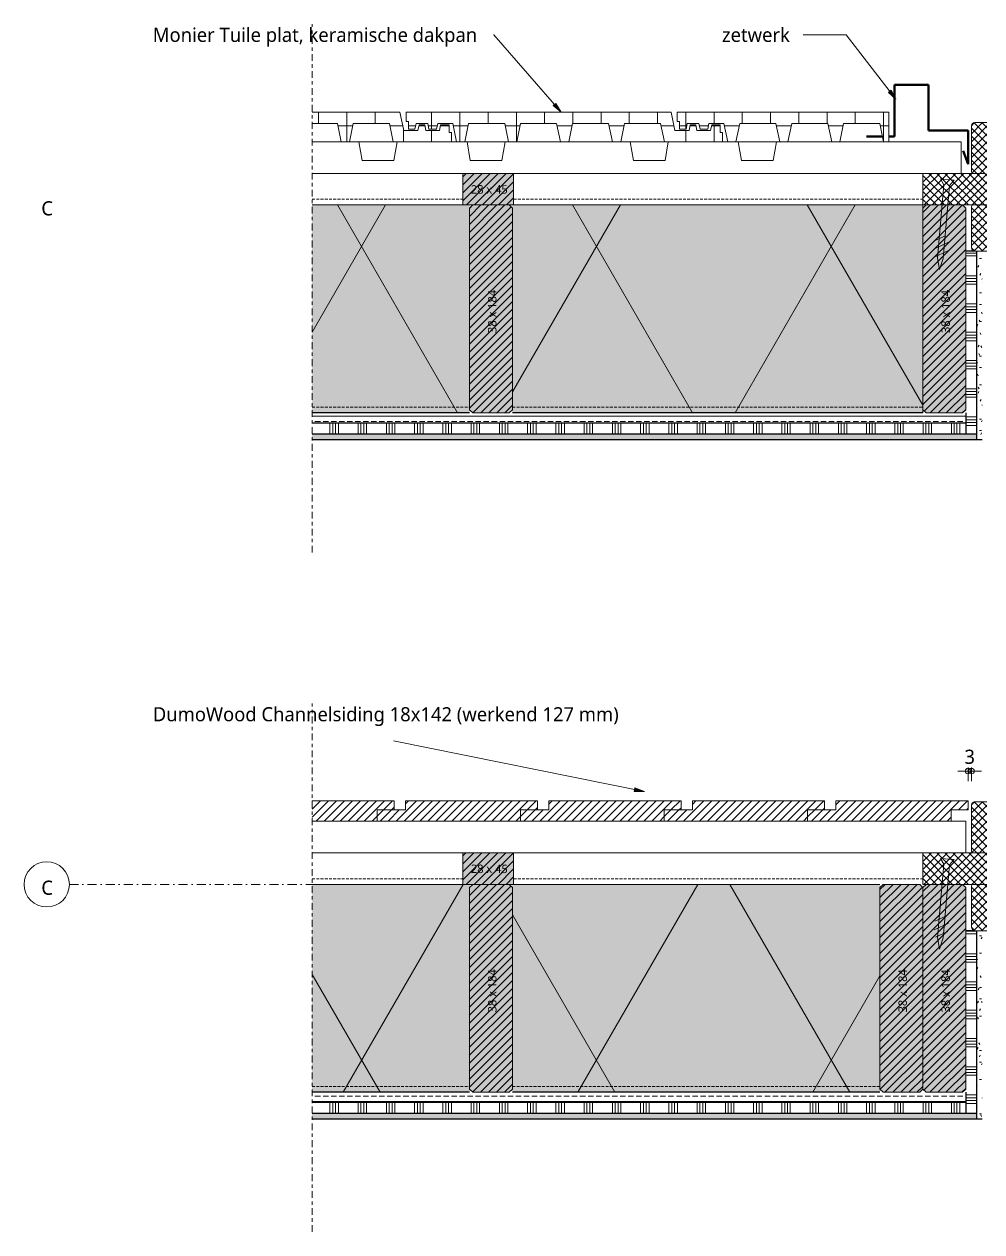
# Model space of a CAD drawing. Header units: millimetres. Extents: x 2927 to 18500, y -7154 to 6447.
# Drawn here: x 3914 to 4762, y -1954 to -885 of the extents above; entities that cross this region are included whole.
import ezdxf

# ---------------------------------------------------------------- set-up
doc = ezdxf.new("R2010")
doc.units = ezdxf.units.MM
for name, pattern in [('MV_center', [15, 6, -3, 3, -3]), ('MV_hidden', [3.75, 2.5, -1.25]), ('MV_stramien', [16, 8, -4, 0, -4])]:
    doc.linetypes.add(name, pattern=pattern)
for name, color, linetype, lineweight in [('A-ANNO-DIMS', 211, 'Continuous', 13), ('A-ANNO-DIMS-5', 211, 'Continuous', 13), ('A-ANNO-NOTE', 131, 'Continuous', 18), ('A-DETL', 90, 'Continuous', 13), ('A-DETL-GENF', 92, 'Continuous', 18), ('A-DETL-MEDM', 33, 'Continuous', 18), ('G-ANNO-TEXT', 231, 'Continuous', 13)]:
    doc.layers.add(name, color=color, linetype=linetype, lineweight=lineweight)
doc.styles.add('Segoe UI', font='segoeui.ttf', dxfattribs={"height": 7.5})
doc.styles.add('Segoe UI_3', font='segoeui.ttf', dxfattribs={"height": 12.5})
doc.dimstyles.new('2_5_mm_controle', dxfattribs={"dimscale": 304.8, "dimtxt": 13.092049, "dimasz": 0.016404, "dimexe": 0.029528, "dimexo": 0.0625, "dimgap": 0.008202, "dimtad": 1, "dimdec": 0, "dimzin": 0, "dimdsep": 46, "dimtxsty": 'Segoe UI_3', "dimblk1": 'DOTBLANK', "dimblk2": 'DOTBLANK', "dimsah": 1, "dimcen": 0.09, "dimdle": 0.029528, "dimazin": 0, "dimtfac": 1, "dimtdec": 4, "dimtix": 1, "dimtmove": 0, "dimatfit": 3, "dimfxl": 0.029528, "dimfxlon": 1, "dimtvp": 1, "dimtfill": 1, "dimtolj": 1, "dimtzin": 0, "dimarcsym": 2})
pattern_1 = [(300, (-2126.39, -181.76), (-155.885, -90), []), (240, (-2126.39, -181.76), (-155.885, 90), [])]
pattern_2 = [(0, (0, 0), (20.32, 5.08), [1.676, -13.564, 1.676, -13.564, -81.28]), (0, (0, 0), (20.32, 5.08), [-30.48, 1.676, -28.804, 1.676, -13.564, -35.56]), (0, (0, 0), (20.32, 5.08), [-76.2, 1.676, -8.484, 1.676, -23.724]), (120, (7.62, 2.54), (-14.559409, 15.057636), [1.676, -13.564, 1.676, -13.564, -81.28]), (120, (7.62, 2.54), (-14.559409, 15.057636), [-30.48, 1.676, -28.804, 1.676, -13.564, -35.56]), (120, (7.62, 2.54), (-14.559409, 15.057636), [-76.2, 1.676, -8.484, 1.676, -23.724]), (240, (10.16, 12.7), (-5.760591, -20.137636), [1.676, -13.564, 1.676, -13.564, -81.28]), (240, (10.16, 12.7), (-5.760591, -20.137636), [-30.48, 1.676, -28.804, 1.676, -13.564, -35.56]), (240, (10.16, 12.7), (-5.760591, -20.137636), [-76.2, 1.676, -8.484, 1.676, -23.724])]
pattern_3 = [(0, (0, 0), (0, 9.476), []), (0, (0, 4.738), (0, 9.476), [4.738, -2.369])]
pattern_4 = [(90, (10, 0), (-25, 1e-15), []), (90, (12.5, 0), (-25, 1e-15), []), (90, (15, 0), (-25, 1e-15), []), (90, (17.5, 0), (-25, 1e-15), [])]
pattern_5 = [(0, (0, 10), (0, 25), []), (0, (0, 12.5), (0, 25), []), (0, (0, 15), (0, 25), []), (0, (0, 17.5), (0, 25), [])]
pattern_6 = [(45, (0, 0), (-3.535534, 3.535534), []), (135, (0, 0), (-3.535534, -3.535534), [])]
pattern_7 = [(45, (0, 0), (-3.535534, 3.535534), [])]
pattern_8 = [(0, (0, 0), (0, 25), []), (90, (0, 0), (-25, 1e-15), [])]

# ---------------------------------------------------------------- blocks, each defined once
blk = doc.blocks.new('42 isolatie - Type 1-3769602-Details Domera')
at = {"layer": 'A-DETL-GENF'}
h = blk.add_hatch(color=256, dxfattribs=at)
h.paths.add_polyline_path([(255.1, -184.8), (618.3, -184.8), (618.3, -0.8), (255.1, -0.8), (255.1, -182)])
h.paths.add_polyline_path([(77.8, -184.8), (217.1, -184.8), (217.1, -0.8), (77.8, -0.8), (77.8, -182)])
at = {"layer": 'A-DETL-GENF', "lineweight": 13}
h = blk.add_hatch(dxfattribs=at)
h.set_pattern_fill('FP_11', color=256, style=0, pattern_type=2)
h.set_pattern_definition(pattern_1)
h.paths.add_polyline_path([(255.1, -184.8), (618.3, -184.8), (618.3, -0.8), (255.1, -0.8), (255.1, -182)])
h.paths.add_polyline_path([(77.8, -184.8), (217.1, -184.8), (217.1, -0.8), (77.8, -0.8), (77.8, -182)])
at = {"layer": 'A-DETL-GENF'}
for p, q in [((211.1, -0.8), (77.8, -0.8)), ((211.1, -0.8), (77.8, -0.8)), ((618.3, -0.8), (256.1, -0.8)), ((618.3, -0.8), (256.1, -0.8)), ((618.3, -3.6), (618.3, -0.8)), ((618.3, -182), (618.3, -3.6)), ((77.8, -184.8), (217.1, -184.8)), ((255.1, -184.8), (618.3, -184.8)), ((618.3, -184.8), (618.3, -182))]:
    blk.add_line(p, q, dxfattribs=at)
blk = doc.blocks.new('00 hout_rechthoekig_sls - SLS 38x184-V95-Details Domera')
at = {"layer": 'A-DETL-GENF'}
blk.add_hatch(color=256, dxfattribs=at).paths.add_polyline_path([(184, -2.8), (181.2, 0), (2.8, 0), (0, -2.8), (0, -35.2), (2.8, -38), (181.2, -38), (184, -35.2)])
at = {"layer": 'A-DETL-MEDM', "lineweight": 13}
h = blk.add_hatch(dxfattribs=at)
h.set_pattern_fill('FP_145', color=256, style=0, pattern_type=2)
h.set_pattern_definition([(135, (-1044.883, -4346.581), (-3.535534, -3.535534), [])])
h.paths.add_polyline_path([(184, -2.8), (181.2, 0), (2.8, 0), (0, -2.8), (0, -35.2), (2.8, -38), (181.2, -38), (184, -35.2)])
at = {"layer": 'A-DETL-MEDM'}
for p, q in [((0, -2.8), (2.8, 0)), ((2.8, 0), (0, -2.8)), ((2.8, 0), (181.2, 0)), ((181.2, 0), (184, -2.8)), ((181.2, 0), (184, -2.8)), ((184, -35.2), (184, -2.8)), ((2.8, -38), (0, -35.2)), ((0, -35.2), (2.8, -38)), ((2.8, -38), (181.2, -38)), ((184, -35.2), (181.2, -38)), ((181.2, -38), (184, -35.2))]:
    blk.add_line(p, q, dxfattribs=at)
blk = doc.blocks.new('00 hout_rechthoekig_sls - SLS 38x184-V96-Details Domera')
at = {"layer": 'A-DETL-GENF'}
blk.add_hatch(color=256, dxfattribs=at).paths.add_polyline_path([(184, -2.8), (181.2, 0), (2.8, 0), (0, -2.8), (0, -35.2), (2.8, -38), (181.2, -38), (184, -35.2)])
at = {"layer": 'A-DETL-MEDM', "lineweight": 13}
h = blk.add_hatch(dxfattribs=at)
h.set_pattern_fill('FP_146', color=256, style=0, pattern_type=2)
h.set_pattern_definition([(135, (-1044.883, -4747.831), (-3.535534, -3.535534), [])])
h.paths.add_polyline_path([(184, -2.8), (181.2, 0), (2.8, 0), (0, -2.8), (0, -35.2), (2.8, -38), (181.2, -38), (184, -35.2)])
at = {"layer": 'A-DETL-MEDM'}
for p, q in [((0, -2.8), (2.8, 0)), ((2.8, 0), (0, -2.8)), ((2.8, 0), (181.2, 0)), ((181.2, 0), (184, -2.8)), ((181.2, 0), (184, -2.8)), ((184, -35.2), (184, -2.8)), ((2.8, -38), (0, -35.2)), ((0, -35.2), (2.8, -38)), ((2.8, -38), (181.2, -38)), ((184, -35.2), (181.2, -38)), ((181.2, -38), (184, -35.2))]:
    blk.add_line(p, q, dxfattribs=at)
blk = doc.blocks.new('00 hout_rechthoekig_sls - Vuren Gewolmaniseerd 28x45-V97-Details Domera')
at = {"layer": 'A-DETL-GENF', "lineweight": 13}
blk.add_hatch(color=256, dxfattribs=at).paths.add_polyline_path([(0, -28), (45, -28), (45, 0), (0, 0), (0, -3.5)])
at = {"layer": 'A-DETL-MEDM', "lineweight": 13}
h = blk.add_hatch(dxfattribs=at)
h.set_pattern_fill('FP_147', color=256, style=0, pattern_type=2)
h.set_pattern_definition([(45, (-4302.581, 1016.883), (-3.535534, 3.535534), [])])
h.paths.add_polyline_path([(0, -28), (45, -28), (45, 0), (0, 0), (0, -3.5)])
at = {"layer": 'A-DETL-MEDM'}
for p, q in [((0, 0), (45, 0)), ((0, -28), (0, 0)), ((45, 0), (45, -28)), ((45, 0), (45, -28)), ((45, 0), (45, -28)), ((45, -28), (0, -28)), ((45, -28), (0, -28))]:
    blk.add_line(p, q, dxfattribs=at)
blk = doc.blocks.new('28 schroef - 5_0x80-3186763-Details Domera')
at = {"layer": 'A-DETL-GENF', "lineweight": 13}
h = blk.add_hatch(dxfattribs=at)
h.set_pattern_fill('FP_90', color=256, style=0, pattern_type=2)
h.set_pattern_definition([(120, (0, 0), (-11.2583, -6.5), [])])
h.paths.add_polyline_path([(70, -6), (70, 6), (50, 6), (50, -6)])
h = blk.add_hatch(dxfattribs=at)
h.set_pattern_fill('FP_91', color=256, style=0, pattern_type=2)
h.set_pattern_definition([(120, (7.5, 0), (-11.2583, -6.5), [])])
h.paths.add_polyline_path([(70, -6), (70, 6), (50, 6), (50, -6)])
for p, q in [((0, 6), (0, -6)), ((5, 2.5), (0, 6)), ((70, 2.5), (5, 2.5)), ((80, 0), (70, 2.5)), ((0, -6), (5, -2.5)), ((5, -2.5), (70, -2.5)), ((70, -2.5), (80, 0))]:
    blk.add_line(p, q, dxfattribs=at)
blk = doc.blocks.new('42 isolatie - Type 1-V98-Details Domera')
at = {"layer": 'A-DETL-GENF'}
h = blk.add_hatch(color=256, dxfattribs=at)
h.paths.add_polyline_path([(217.1, -184.8), (217.1, -0.8), (77.8, -0.8), (77.8, -184.8)])
h.paths.add_polyline_path([(255.1, -184.8), (580.3, -184.8), (580.3, -0.8), (255.1, -0.8), (255.1, -182)])
at = {"layer": 'A-DETL-GENF', "lineweight": 13}
h = blk.add_hatch(dxfattribs=at)
h.set_pattern_fill('FP_11', color=256, style=0, pattern_type=2)
h.set_pattern_definition(pattern_1)
h.paths.add_polyline_path([(217.1, -184.8), (217.1, -0.8), (77.8, -0.8), (77.8, -184.8)])
h.paths.add_polyline_path([(255.1, -184.8), (580.3, -184.8), (580.3, -0.8), (255.1, -0.8), (255.1, -182)])
at = {"layer": 'A-DETL-GENF'}
for p, q in [((211.1, -0.8), (77.8, -0.8)), ((211.1, -0.8), (77.8, -0.8)), ((580.3, -0.8), (256.1, -0.8)), ((580.3, -0.8), (256.1, -0.8)), ((77.8, -184.8), (217.1, -184.8)), ((255.1, -184.8), (580.3, -184.8))]:
    blk.add_line(p, q, dxfattribs=at)
blk = doc.blocks.new('00 hout_rechthoekig_sls - SLS 38x184-V99-Details Domera')
at = {"layer": 'A-DETL-GENF'}
blk.add_hatch(color=256, dxfattribs=at).paths.add_polyline_path([(184, -2.8), (181.2, 0), (2.8, 0), (0, -2.8), (0, -35.2), (2.8, -38), (181.2, -38), (184, -35.2)])
at = {"layer": 'A-DETL-MEDM', "lineweight": 13}
h = blk.add_hatch(dxfattribs=at)
h.set_pattern_fill('FP_148', color=256, style=0, pattern_type=2)
h.set_pattern_definition([(135, (-1646.083, -4346.581), (-3.535534, -3.535534), [])])
h.paths.add_polyline_path([(184, -2.8), (181.2, 0), (2.8, 0), (0, -2.8), (0, -35.2), (2.8, -38), (181.2, -38), (184, -35.2)])
at = {"layer": 'A-DETL-MEDM'}
for p, q in [((0, -2.8), (2.8, 0)), ((2.8, 0), (0, -2.8)), ((2.8, 0), (181.2, 0)), ((181.2, 0), (184, -2.8)), ((181.2, 0), (184, -2.8)), ((184, -35.2), (184, -2.8)), ((2.8, -38), (0, -35.2)), ((0, -35.2), (2.8, -38)), ((2.8, -38), (181.2, -38)), ((184, -35.2), (181.2, -38)), ((181.2, -38), (184, -35.2))]:
    blk.add_line(p, q, dxfattribs=at)
blk = doc.blocks.new('00 hout_rechthoekig_sls - SLS 38x184-V100-Details Domera')
at = {"layer": 'A-DETL-GENF'}
blk.add_hatch(color=256, dxfattribs=at).paths.add_polyline_path([(184, -2.8), (181.2, 0), (2.8, 0), (0, -2.8), (0, -35.2), (2.8, -38), (181.2, -38), (184, -35.2)])
at = {"layer": 'A-DETL-MEDM', "lineweight": 13}
h = blk.add_hatch(dxfattribs=at)
h.set_pattern_fill('FP_149', color=256, style=0, pattern_type=2)
h.set_pattern_definition([(135, (-1646.083, -4747.831), (-3.535534, -3.535534), [])])
h.paths.add_polyline_path([(184, -2.8), (181.2, 0), (2.8, 0), (0, -2.8), (0, -35.2), (2.8, -38), (181.2, -38), (184, -35.2)])
at = {"layer": 'A-DETL-MEDM'}
for p, q in [((0, -2.8), (2.8, 0)), ((2.8, 0), (0, -2.8)), ((2.8, 0), (181.2, 0)), ((181.2, 0), (184, -2.8)), ((181.2, 0), (184, -2.8)), ((184, -35.2), (184, -2.8)), ((2.8, -38), (0, -35.2)), ((0, -35.2), (2.8, -38)), ((184, -35.2), (181.2, -38)), ((181.2, -38), (184, -35.2))]:
    blk.add_line(p, q, dxfattribs=at)
blk = doc.blocks.new('00 hout_rechthoekig_sls - Vuren Gewolmaniseerd 28x45-V101-Details Domera')
at = {"layer": 'A-DETL-GENF', "lineweight": 13}
blk.add_hatch(color=256, dxfattribs=at).paths.add_polyline_path([(0, -28), (45, -28), (45, 0), (0, 0)])
at = {"layer": 'A-DETL-MEDM', "lineweight": 13}
h = blk.add_hatch(dxfattribs=at)
h.set_pattern_fill('FP_150', color=256, style=0, pattern_type=2)
h.set_pattern_definition([(45, (-4302.581, 1618.083), (-3.535534, 3.535534), [])])
h.paths.add_polyline_path([(0, -28), (45, -28), (45, 0), (0, 0)])
at = {"layer": 'A-DETL-MEDM'}
for p, q in [((0, 0), (45, 0)), ((0, -28), (0, 0)), ((45, 0), (45, -28)), ((45, 0), (45, -28)), ((45, 0), (45, -28)), ((45, -28), (0, -28)), ((45, -28), (0, -28))]:
    blk.add_line(p, q, dxfattribs=at)
blk = doc.blocks.new('NLRS_00_DI_maskeer - Type 1-4234582-Details Domera')
at = {"layer": 'A-DETL-GENF', "linetype": 'MV_center'}
blk.add_line((367.5, 0), (-100, 0), dxfattribs=at)
blk = doc.blocks.new('00 hout_rechthoekig_sls - SLS 38x184-V102-Details Domera')
at = {"layer": 'A-DETL-GENF'}
blk.add_hatch(color=256, dxfattribs=at).paths.add_polyline_path([(184, -2.8), (181.2, 0), (2.8, 0), (0, -2.8), (0, -35.2), (2.8, -38), (181.2, -38), (184, -35.2)])
at = {"layer": 'A-DETL-MEDM', "lineweight": 13}
h = blk.add_hatch(dxfattribs=at)
h.set_pattern_fill('FP_151', color=256, style=0, pattern_type=2)
h.set_pattern_definition([(135, (-1646.083, -4709.831), (-3.535534, -3.535534), [])])
h.paths.add_polyline_path([(184, -2.8), (181.2, 0), (2.8, 0), (0, -2.8), (0, -35.2), (2.8, -38), (181.2, -38), (184, -35.2)])
at = {"layer": 'A-DETL-MEDM'}
for p, q in [((0, -2.8), (2.8, 0)), ((2.8, 0), (0, -2.8)), ((2.8, 0), (181.2, 0)), ((181.2, 0), (184, -2.8)), ((0, -2.8), (0, -35.2)), ((181.2, 0), (184, -2.8)), ((184, -35.2), (184, -2.8)), ((2.8, -38), (0, -35.2)), ((0, -35.2), (2.8, -38)), ((2.8, -38), (181.2, -38)), ((184, -35.2), (181.2, -38)), ((181.2, -38), (184, -35.2))]:
    blk.add_line(p, q, dxfattribs=at)
blk = doc.blocks.new('DIMBLOCK129-Details Domera')
at = {"layer": 'A-ANNO-DIMS-5'}
for p, q in [((4749.8, -1545.8), (4749.8, -1536.8)), ((4752.8, -1545.8), (4752.8, -1536.8)), ((4740.8, -1545.8), (4761.8, -1545.8)), ((4749.8, -1545.8), (4749.8, -1554.8)), ((4752.8, -1545.8), (4752.8, -1554.8))]:
    blk.add_line(p, q, dxfattribs=at)
for centre in [(4749.8, -1545.8), (4752.8, -1545.8)]:
    blk.add_circle(centre, 2.5, dxfattribs=at)
at = {"layer": 'A-ANNO-DIMS-5', "color": 0, "insert": (4746.6, -1526.9), "char_height": 12.5, "width": 11.426, "attachment_point": 1, "line_spacing_factor": 1.142579, "style": 'Segoe UI_3', "bg_fill": 3, "box_fill_scale": 1.25, "bg_fill_color": 9, "bg_fill_true_color": 13158600, "bg_fill_transparency": 0}
blk.add_mtext('3', dxfattribs=at)
blk = doc.blocks.new('_DotBlank')
at = {"color": 0, "linetype": 'ByBlock', "lineweight": -2}
blk.add_line((-0.5, 0), (-1, 0), dxfattribs=at)
blk.add_circle((0, 0), 0.5, dxfattribs=at)

msp = doc.modelspace()

# ---------------------------------------------------------------- hatches: boundary and pattern name
at = {"layer": 'A-DETL-GENF', "lineweight": 13}
h = msp.add_hatch(dxfattribs=at)
h.set_pattern_fill('FP_2', color=253, style=0, pattern_type=2)
h.set_pattern_definition(pattern_8)
h.paths.add_polyline_path([(4241.1, -988.9), (4292.5, -988.9), (4292.5, -980.9), (4290.5, -980.9), (4290.5, -973.9), (4283, -973.9), (4281.9, -978.9), (4269.9, -978.9), (4268.9, -973.9), (4264, -973.9), (4262.9, -978.9), (4250.3, -978.9), (4247, -962.9), (4169.3, -962.9), (4169.3, -972.9), (4191.7, -972.9), (4195.1, -988.9), (4202.4, -988.9), (4205.7, -972.9), (4237.7, -972.9)])
h = msp.add_hatch(dxfattribs=at)
h.set_pattern_fill('FP_2', color=253, style=0, pattern_type=2)
h.set_pattern_definition(pattern_8)
h.paths.add_polyline_path([(4297.1, -988.9), (4304.4, -988.9), (4307.7, -972.9), (4339.7, -972.9), (4343.1, -988.9), (4350.4, -988.9), (4353.7, -972.9), (4385.7, -972.9), (4389.1, -988.9), (4396.4, -988.9), (4399.7, -972.9), (4431.7, -972.9), (4435.1, -988.9), (4442.4, -988.9), (4445.7, -972.9), (4477.7, -972.9), (4481.1, -988.9), (4532.5, -988.9), (4532.5, -980.9), (4530.5, -980.9), (4530.5, -973.9), (4523, -973.9), (4521.9, -978.9), (4509.9, -978.9), (4508.9, -973.9), (4504, -973.9), (4502.9, -978.9), (4490.3, -978.9), (4487, -962.9), (4252.5, -962.9), (4252.5, -970.9), (4254.5, -970.9), (4254.5, -977.9), (4260.2, -977.9), (4261.3, -972.9), (4271.6, -972.9), (4272.7, -977.9), (4279.4, -977.9), (4280.4, -972.9), (4293.7, -972.9)])
h = msp.add_hatch(dxfattribs=at)
h.set_pattern_fill('FP_2', color=253, style=0, pattern_type=2)
h.set_pattern_definition(pattern_8)
h.paths.add_polyline_path([(4636.4, -988.9), (4639.7, -972.9), (4671.7, -972.9), (4675.1, -988.9), (4679.8, -988.9), (4679.8, -962.9), (4492.5, -962.9), (4492.5, -970.9), (4494.5, -970.9), (4494.5, -977.9), (4500.2, -977.9), (4501.3, -972.9), (4511.6, -972.9), (4512.7, -977.9), (4519.4, -977.9), (4520.4, -972.9), (4533.7, -972.9), (4537.1, -988.9), (4544.4, -988.9), (4547.7, -972.9), (4579.7, -972.9), (4583.1, -988.9), (4590.4, -988.9), (4593.7, -972.9), (4625.7, -972.9), (4629.1, -988.9)])
h = msp.add_hatch(dxfattribs=at)
h.set_pattern_fill('FP_12', color=250, style=0, pattern_type=2)
h.set_pattern_definition(pattern_6)
h.paths.add_polyline_path([(4764.8, -1085.9), (4816.8, -1085.9), (4817.6, -1085.8), (4818.3, -1085.5), (4819, -1085), (4819.4, -1084.4), (4819.7, -1083.7), (4819.8, -1082.9), (4819.8, -1023), (4819.6, -1022.6), (4819.4, -1022.3), (4819.1, -1022.1), (4818.7, -1021.9), (4818.3, -1021.9), (4789.5, -1021.9), (4789.5, -973.9), (4789.4, -973.4), (4789.2, -972.9), (4788.9, -972.5), (4788.5, -972.2), (4788, -972), (4787.5, -971.9), (4755.8, -971.9), (4755.1, -972), (4754.3, -972.3), (4753.7, -972.8), (4753.2, -973.4), (4752.9, -974.1), (4752.8, -974.9), (4752.9, -1015.8), (4753, -1016.1), (4753.3, -1016.4), (4753.6, -1016.7), (4753.9, -1016.8), (4754.3, -1016.9), (4764.8, -1016.9), (4764.8, -1044.9), (4753.9, -1044.9), (4753.6, -1045.1), (4753.3, -1045.3), (4753, -1045.6), (4752.9, -1046), (4752.8, -1046.4), (4752.8, -1082.9), (4752.9, -1083.7), (4753.2, -1084.4), (4753.7, -1085), (4754.3, -1085.5), (4755.1, -1085.8), (4755.8, -1085.9)])
h = msp.add_hatch(dxfattribs=at)
h.set_pattern_fill('FP_12', color=250, style=0, pattern_type=2)
h.set_pattern_definition(pattern_6)
h.paths.add_polyline_path([(4709.8, -1044.9), (4764.8, -1044.9), (4764.8, -1016.9), (4709.8, -1016.9), (4709.8, -1020.3)])
h = msp.add_hatch(dxfattribs=at)
h.set_pattern_fill('FP_144', color=253, style=0, pattern_type=2)
h.set_pattern_definition(pattern_5)
h.paths.add_polyline_path([(4757.3, -1247.4), (4757.3, -1085.9), (4747.8, -1085.9), (4747.8, -1247.4)])
h = msp.add_hatch(dxfattribs=at)
h.set_pattern_fill('FP_5', color=253, style=0, pattern_type=2)
h.set_pattern_definition(pattern_2)
h.paths.add_polyline_path([(4757.3, -1252.4), (4762.3, -1252.4), (4762.3, -1085.9), (4757.3, -1085.9)])
h = msp.add_hatch(dxfattribs=at)
h.set_pattern_fill('FP_4', color=250, style=0, pattern_type=2)
h.set_pattern_definition(pattern_3)
h.paths.add_polyline_path([(4308.6, -1237.9), (4747.8, -1237.9), (4747.8, -1228.9), (4169.3, -1228.9), (4169.3, -1237.9)])
h = msp.add_hatch(dxfattribs=at)
h.set_pattern_fill('FP_6', color=253, style=0, pattern_type=2)
h.set_pattern_definition(pattern_4)
h.paths.add_polyline_path([(4376.8, -1247.4), (4747.8, -1247.4), (4747.8, -1237.9), (4169.3, -1237.9), (4169.3, -1247.4)])
h = msp.add_hatch(dxfattribs=at)
h.set_pattern_fill('FP_5', color=253, style=0, pattern_type=2)
h.set_pattern_definition(pattern_2)
h.paths.add_polyline_path([(4169.3, -1252.4), (4757.3, -1252.4), (4757.3, -1247.4), (4169.3, -1247.4)])
h = msp.add_hatch(dxfattribs=at)
h.set_pattern_fill('FP_10', color=250, style=0, pattern_type=2)
h.set_pattern_definition(pattern_7)
h.paths.add_polyline_path([(4226.8, -1590.1), (4226.8, -1580.1), (4241.8, -1580.1), (4241.8, -1572.1), (4169.3, -1572.1), (4169.3, -1590.1)])
h = msp.add_hatch(dxfattribs=at)
h.set_pattern_fill('FP_10', color=250, style=0, pattern_type=2)
h.set_pattern_definition(pattern_7)
h.paths.add_polyline_path([(4353.8, -1590.1), (4353.8, -1580.1), (4368.8, -1580.1), (4368.8, -1572.1), (4251.8, -1572.1), (4251.8, -1580.1), (4226.8, -1580.1), (4226.8, -1590.1), (4241.8, -1590.1)])
h = msp.add_hatch(dxfattribs=at)
h.set_pattern_fill('FP_10', color=250, style=0, pattern_type=2)
h.set_pattern_definition(pattern_7)
h.paths.add_polyline_path([(4480.8, -1590.1), (4480.8, -1580.1), (4495.8, -1580.1), (4495.8, -1572.1), (4378.8, -1572.1), (4378.8, -1580.1), (4353.8, -1580.1), (4353.8, -1590.1), (4368.8, -1590.1)])
h = msp.add_hatch(dxfattribs=at)
h.set_pattern_fill('FP_10', color=250, style=0, pattern_type=2)
h.set_pattern_definition(pattern_7)
h.paths.add_polyline_path([(4607.8, -1590.1), (4607.8, -1580.1), (4622.8, -1580.1), (4622.8, -1572.1), (4505.8, -1572.1), (4505.8, -1580.1), (4480.8, -1580.1), (4480.8, -1590.1), (4495.8, -1590.1)])
h = msp.add_hatch(dxfattribs=at)
h.set_pattern_fill('FP_10', color=250, style=0, pattern_type=2)
h.set_pattern_definition(pattern_7)
h.paths.add_polyline_path([(4652.1, -1590.1), (4734.8, -1590.1), (4734.8, -1580.1), (4749.8, -1580.1), (4749.8, -1572.1), (4632.8, -1572.1), (4632.8, -1580.1), (4607.8, -1580.1), (4607.8, -1590.1), (4622.8, -1590.1)])
h = msp.add_hatch(dxfattribs=at)
h.set_pattern_fill('FP_12', color=250, style=0, pattern_type=2)
h.set_pattern_definition(pattern_6)
h.paths.add_polyline_path([(4764.8, -1687.1), (4816.8, -1687.1), (4817.6, -1687), (4818.3, -1686.7), (4819, -1686.2), (4819.4, -1685.6), (4819.7, -1684.9), (4819.8, -1684.1), (4819.8, -1624.2), (4819.6, -1623.8), (4819.4, -1623.5), (4819.1, -1623.3), (4818.7, -1623.1), (4818.3, -1623.1), (4789.5, -1623.1), (4789.5, -1575.1), (4789.4, -1574.6), (4789.2, -1574.1), (4788.9, -1573.7), (4788.5, -1573.4), (4788, -1573.2), (4787.5, -1573.1), (4755.8, -1573.1), (4755.1, -1573.2), (4754.3, -1573.5), (4753.7, -1574), (4753.2, -1574.6), (4752.9, -1575.3), (4752.8, -1576.1), (4752.9, -1617), (4753, -1617.3), (4753.3, -1617.6), (4753.6, -1617.9), (4753.9, -1618), (4754.3, -1618.1), (4764.8, -1618.1), (4764.8, -1646.1), (4753.9, -1646.1), (4753.6, -1646.3), (4753.3, -1646.5), (4753, -1646.8), (4752.9, -1647.2), (4752.8, -1647.6), (4752.8, -1684.1), (4752.9, -1684.9), (4753.2, -1685.6), (4753.7, -1686.2), (4754.3, -1686.7), (4755.1, -1687), (4755.8, -1687.1)])
h = msp.add_hatch(dxfattribs=at)
h.set_pattern_fill('FP_12', color=250, style=0, pattern_type=2)
h.set_pattern_definition(pattern_6)
h.paths.add_polyline_path([(4764.8, -1646.1), (4764.8, -1618.1), (4709.8, -1618.1), (4709.8, -1646.1)])
h = msp.add_hatch(dxfattribs=at)
h.set_pattern_fill('FP_144', color=253, style=0, pattern_type=2)
h.set_pattern_definition(pattern_5)
h.paths.add_polyline_path([(4757.3, -1848.6), (4757.3, -1687.1), (4747.8, -1687.1), (4747.8, -1848.6)])
h = msp.add_hatch(dxfattribs=at)
h.set_pattern_fill('FP_5', color=253, style=0, pattern_type=2)
h.set_pattern_definition(pattern_2)
h.paths.add_polyline_path([(4757.3, -1853.6), (4762.3, -1853.6), (4762.3, -1687.1), (4757.3, -1687.1), (4757.3, -1733)])
h = msp.add_hatch(dxfattribs=at)
h.set_pattern_fill('FP_4', color=250, style=0, pattern_type=2)
h.set_pattern_definition(pattern_3)
h.paths.add_polyline_path([(4671.8, -1839.1), (4747.8, -1839.1), (4747.8, -1830.1), (4169.3, -1830.1), (4169.3, -1839.1), (4652.1, -1839.1)])
h = msp.add_hatch(dxfattribs=at)
h.set_pattern_fill('FP_6', color=253, style=0, pattern_type=2)
h.set_pattern_definition(pattern_4)
h.paths.add_polyline_path([(4652.1, -1848.6), (4747.8, -1848.6), (4747.8, -1839.1), (4169.3, -1839.1), (4169.3, -1848.6)])
h = msp.add_hatch(dxfattribs=at)
h.set_pattern_fill('FP_5', color=253, style=0, pattern_type=2)
h.set_pattern_definition(pattern_2)
h.paths.add_polyline_path([(4169.3, -1853.6), (4757.3, -1853.6), (4757.3, -1848.6), (4169.3, -1848.6)])
at = {"layer": 'G-ANNO-TEXT'}
for points in [[(4686, -951.4), (4681.8, -943.3), (4679.3, -945.3)], [(4389.7, -962.8), (4385, -955), (4382.6, -957)], [(4463.5, -1564), (4455, -1560.6), (4454.3, -1563.8)]]:
    msp.add_hatch(color=7, dxfattribs=at).paths.add_polyline_path(points)

# ---------------------------------------------------------------- linework, layer by layer
at = {"layer": 'A-DETL', "lineweight": 50}
for p, q in [((4714.8, -938.7), (4684.8, -938.7)), ((4684.8, -938.7), (4684.8, -984.2)), ((4714.8, -978.9), (4714.8, -938.7)), ((4749.8, -978.9), (4714.8, -978.9)), ((4749.8, -1008.9), (4749.8, -978.9)), ((4674.1, -984.2), (4659.8, -984.2)), ((4684.8, -984.2), (4679.8, -984.2)), ((4745.5, -997.1), (4749.8, -1008.9))]:
    msp.add_line(p, q, dxfattribs=at)
at = {"layer": 'A-DETL', "lineweight": 18}
for p, q in [((4247, -962.9), (4169.3, -962.9)), ((4250.3, -978.9), (4247, -962.9)), ((4252.5, -962.9), (4252.5, -970.9)), ((4487, -962.9), (4252.5, -962.9)), ((4252.5, -970.9), (4254.5, -970.9)), ((4254.5, -970.9), (4254.5, -977.9)), ((4490.3, -978.9), (4487, -962.9)), ((4492.5, -962.9), (4492.5, -970.9)), ((4679.8, -962.9), (4492.5, -962.9)), ((4492.5, -970.9), (4494.5, -970.9)), ((4494.5, -970.9), (4494.5, -977.9)), ((4679.8, -988.9), (4679.8, -962.9)), ((4787.5, -971.9), (4755.8, -971.9)), ((4169.3, -972.9), (4191.7, -972.9)), ((4191.7, -972.9), (4195.1, -988.9)), ((4202.4, -988.9), (4205.7, -972.9)), ((4205.7, -972.9), (4237.7, -972.9)), ((4237.7, -972.9), (4241.1, -988.9)), ((4262.9, -978.9), (4250.3, -978.9)), ((4254.5, -977.9), (4260.2, -977.9)), ((4260.2, -977.9), (4261.3, -972.9)), ((4261.3, -972.9), (4271.6, -972.9)), ((4264, -973.9), (4262.9, -978.9)), ((4268.9, -973.9), (4264, -973.9)), ((4269.9, -978.9), (4268.9, -973.9)), ((4281.9, -978.9), (4269.9, -978.9)), ((4271.6, -972.9), (4272.7, -977.9)), ((4272.7, -977.9), (4279.4, -977.9)), ((4279.4, -977.9), (4280.4, -972.9)), ((4280.4, -972.9), (4293.7, -972.9)), ((4283, -973.9), (4281.9, -978.9)), ((4290.5, -973.9), (4283, -973.9)), ((4290.5, -980.9), (4290.5, -973.9)), ((4292.5, -980.9), (4290.5, -980.9)), ((4292.5, -988.9), (4292.5, -980.9)), ((4293.7, -972.9), (4297.1, -988.9)), ((4304.4, -988.9), (4307.7, -972.9)), ((4307.7, -972.9), (4339.7, -972.9)), ((4339.7, -972.9), (4343.1, -988.9)), ((4350.4, -988.9), (4353.7, -972.9)), ((4353.7, -972.9), (4385.7, -972.9)), ((4385.7, -972.9), (4389.1, -988.9)), ((4396.4, -988.9), (4399.7, -972.9)), ((4399.7, -972.9), (4431.7, -972.9)), ((4431.7, -972.9), (4435.1, -988.9)), ((4442.4, -988.9), (4445.7, -972.9)), ((4445.7, -972.9), (4477.7, -972.9)), ((4477.7, -972.9), (4481.1, -988.9)), ((4502.9, -978.9), (4490.3, -978.9)), ((4494.5, -977.9), (4500.2, -977.9)), ((4500.2, -977.9), (4501.3, -972.9)), ((4501.3, -972.9), (4511.6, -972.9)), ((4504, -973.9), (4502.9, -978.9)), ((4508.9, -973.9), (4504, -973.9)), ((4509.9, -978.9), (4508.9, -973.9)), ((4521.9, -978.9), (4509.9, -978.9)), ((4511.6, -972.9), (4512.7, -977.9)), ((4512.7, -977.9), (4519.4, -977.9)), ((4519.4, -977.9), (4520.4, -972.9)), ((4520.4, -972.9), (4533.7, -972.9)), ((4523, -973.9), (4521.9, -978.9)), ((4530.5, -973.9), (4523, -973.9)), ((4530.5, -980.9), (4530.5, -973.9)), ((4532.5, -980.9), (4530.5, -980.9)), ((4532.5, -988.9), (4532.5, -980.9)), ((4533.7, -972.9), (4537.1, -988.9)), ((4544.4, -988.9), (4547.7, -972.9)), ((4547.7, -972.9), (4579.7, -972.9)), ((4579.7, -972.9), (4583.1, -988.9)), ((4590.4, -988.9), (4593.7, -972.9)), ((4593.7, -972.9), (4625.7, -972.9)), ((4625.7, -972.9), (4629.1, -988.9)), ((4636.4, -988.9), (4639.7, -972.9)), ((4639.7, -972.9), (4671.7, -972.9)), ((4671.7, -972.9), (4675.1, -988.9)), ((4752.8, -974.9), (4752.8, -1015.4)), ((4195.1, -988.9), (4169.3, -988.9)), ((4244.5, -988.9), (4169.3, -988.9)), ((4195.1, -988.9), (4202.4, -988.9)), ((4241.1, -988.9), (4202.4, -988.9)), ((4210.7, -988.9), (4213.6, -1005.5)), ((4241.1, -988.9), (4292.5, -988.9)), ((4241.6, -1005.5), (4244.5, -988.9)), ((4297.1, -988.9), (4292.5, -988.9)), ((4297.1, -988.9), (4304.4, -988.9)), ((4343.1, -988.9), (4304.4, -988.9)), ((4484.5, -988.9), (4304.4, -988.9)), ((4309.3, -1005.5), (4306.4, -988.9)), ((4340.2, -988.9), (4337.3, -1005.5)), ((4343.1, -988.9), (4350.4, -988.9)), ((4389.1, -988.9), (4350.4, -988.9)), ((4389.1, -988.9), (4396.4, -988.9)), ((4435.1, -988.9), (4396.4, -988.9)), ((4435.1, -988.9), (4442.4, -988.9)), ((4481.1, -988.9), (4442.4, -988.9)), ((4450.7, -988.9), (4453.6, -1005.5)), ((4481.1, -988.9), (4532.5, -988.9)), ((4481.6, -1005.5), (4484.5, -988.9)), ((4537.1, -988.9), (4532.5, -988.9)), ((4537.1, -988.9), (4544.4, -988.9)), ((4583.1, -988.9), (4544.4, -988.9)), ((4549.3, -1005.5), (4546.4, -988.9)), ((4580.2, -988.9), (4577.3, -1005.5)), ((4583.1, -988.9), (4590.4, -988.9)), ((4629.1, -988.9), (4590.4, -988.9)), ((4629.1, -988.9), (4636.4, -988.9)), ((4675.1, -988.9), (4636.4, -988.9)), ((4675.1, -988.9), (4679.8, -988.9)), ((4743.8, -988.9), (4679.8, -988.9)), ((4743.8, -1016.9), (4743.8, -988.9)), ((4213.6, -1005.5), (4241.6, -1005.5)), ((4337.3, -1005.5), (4309.3, -1005.5)), ((4453.6, -1005.5), (4481.6, -1005.5)), ((4577.3, -1005.5), (4549.3, -1005.5)), ((4169.3, -1016.9), (4709.8, -1016.9)), ((4764.8, -1016.9), (4709.8, -1016.9)), ((4709.8, -1016.9), (4709.8, -1044.9)), ((4709.8, -1044.9), (4764.8, -1044.9)), ((4752.8, -1046.4), (4752.8, -1082.9)), ((4755.8, -1085.9), (4816.8, -1085.9)), ((4241.8, -1572.1), (4169.3, -1572.1)), ((4226.8, -1590.1), (4226.8, -1580.1)), ((4226.8, -1580.1), (4241.8, -1580.1)), ((4241.8, -1580.1), (4241.8, -1572.1)), ((4251.8, -1580.1), (4241.8, -1580.1)), ((4368.8, -1572.1), (4251.8, -1572.1)), ((4251.8, -1572.1), (4251.8, -1580.1)), ((4353.8, -1590.1), (4353.8, -1580.1)), ((4353.8, -1580.1), (4368.8, -1580.1)), ((4368.8, -1580.1), (4368.8, -1572.1)), ((4378.8, -1580.1), (4368.8, -1580.1)), ((4495.8, -1572.1), (4378.8, -1572.1)), ((4378.8, -1572.1), (4378.8, -1580.1)), ((4480.8, -1590.1), (4480.8, -1580.1)), ((4480.8, -1580.1), (4495.8, -1580.1)), ((4495.8, -1580.1), (4495.8, -1572.1)), ((4505.8, -1580.1), (4495.8, -1580.1)), ((4622.8, -1572.1), (4505.8, -1572.1)), ((4505.8, -1572.1), (4505.8, -1580.1)), ((4607.8, -1590.1), (4607.8, -1580.1)), ((4607.8, -1580.1), (4622.8, -1580.1)), ((4622.8, -1580.1), (4622.8, -1572.1)), ((4632.8, -1580.1), (4622.8, -1580.1)), ((4749.8, -1572.1), (4632.8, -1572.1)), ((4632.8, -1572.1), (4632.8, -1580.1)), ((4734.8, -1590.1), (4734.8, -1580.1)), ((4734.8, -1580.1), (4749.8, -1580.1)), ((4749.8, -1580.1), (4749.8, -1572.1)), ((4752.8, -1576.1), (4752.8, -1616.6)), ((4787.5, -1573.1), (4755.8, -1573.1)), ((4169.3, -1590.1), (4226.8, -1590.1)), ((4226.8, -1590.1), (4353.8, -1590.1)), ((4353.8, -1590.1), (4480.8, -1590.1)), ((4480.8, -1590.1), (4607.8, -1590.1)), ((4607.8, -1590.1), (4734.8, -1590.1)), ((4747.8, -1590.1), (4734.8, -1590.1)), ((4747.8, -1618.1), (4747.8, -1590.1)), ((4169.3, -1618.1), (4709.8, -1618.1)), ((4764.8, -1618.1), (4709.8, -1618.1)), ((4709.8, -1618.1), (4709.8, -1646.1)), ((4709.8, -1646.1), (4764.8, -1646.1)), ((4752.8, -1647.6), (4752.8, -1684.1)), ((4755.8, -1687.1), (4816.8, -1687.1))]:
    msp.add_line(p, q, dxfattribs=at)
at = {"layer": 'A-DETL', "linetype": 'MV_hidden', "lineweight": 18}
for p, q in [((4169.3, -1039.9), (4302.6, -1039.9)), ((4347.6, -1039.9), (4709.8, -1039.9)), ((4169.3, -1223.9), (4308.6, -1223.9)), ((4346.6, -1223.9), (4709.8, -1223.9)), ((4169.3, -1641.1), (4302.6, -1641.1)), ((4347.6, -1641.1), (4709.8, -1641.1)), ((4169.3, -1825.1), (4308.6, -1825.1)), ((4346.6, -1825.1), (4671.8, -1825.1))]:
    msp.add_line(p, q, dxfattribs=at)
at = {"layer": 'A-DETL', "linetype": 'MV_stramien', "lineweight": 18}
for p, q in [((4169.3, -1044.9), (4302.6, -1044.9)), ((4169.3, -1044.9), (4896.8, -1044.9)), ((4347.6, -1044.9), (4709.8, -1044.9)), ((3954.4, -1646.1), (4972.8, -1646.1)), ((4169.3, -1646.1), (4302.6, -1646.1)), ((4347.6, -1646.1), (4671.8, -1646.1))]:
    msp.add_line(p, q, dxfattribs=at)
at = {"layer": 'A-DETL', "lineweight": 25}
for p, q in [((4755.8, -1085.9), (4747.8, -1085.9)), ((4757.3, -1085.9), (4757.3, -1252.4)), ((4308.6, -1228.9), (4169.3, -1228.9)), ((4709.8, -1228.9), (4346.6, -1228.9)), ((4747.8, -1228.9), (4747.8, -1247.4)), ((4747.8, -1237.9), (4169.3, -1237.9)), ((4169.3, -1247.4), (4747.8, -1247.4)), ((4747.8, -1247.4), (4757.3, -1247.4)), ((4169.3, -1252.4), (4757.3, -1252.4)), ((4757.3, -1252.4), (4762.3, -1252.4)), ((4755.8, -1687.1), (4747.8, -1687.1)), ((4757.3, -1687.1), (4757.3, -1853.6)), ((4308.6, -1830.1), (4169.3, -1830.1)), ((4671.8, -1830.1), (4346.6, -1830.1)), ((4747.8, -1830.1), (4747.8, -1848.6)), ((4747.8, -1839.1), (4169.3, -1839.1)), ((4169.3, -1848.6), (4747.8, -1848.6)), ((4747.8, -1848.6), (4757.3, -1848.6)), ((4169.3, -1853.6), (4757.3, -1853.6)), ((4757.3, -1853.6), (4762.3, -1853.6))]:
    msp.add_line(p, q, dxfattribs=at)
at = {"layer": 'A-DETL', "lineweight": 18}
msp.add_circle((3934.4, -1646.1), 20, dxfattribs=at)
for centre, radius, start, end in [((4755.8, -974.9), 3, 90, 180), ((4754.3, -1015.4), 1.5, 180, 270), ((4754.3, -1046.4), 1.5, 90, 180), ((4755.8, -1082.9), 3, 180, 270), ((4755.8, -1576.1), 3, 90, 180), ((4754.3, -1616.6), 1.5, 180, 270), ((4754.3, -1647.6), 1.5, 90, 180), ((4755.8, -1684.1), 3, 180, 270)]:
    msp.add_arc(centre, radius, start, end, dxfattribs=at)
at = {"layer": 'G-ANNO-TEXT', "color": 250}
for p, q in [((4330.2, -894.4), (4329.8, -894.4)), ((4389.7, -962.8), (4330.2, -894.4)), ((4604.3, -894.4), (4604, -894.4)), ((4641.8, -894.4), (4604.3, -894.4)), ((4686, -951.4), (4641.8, -894.4)), ((4681.8, -943.3), (4679.3, -945.3)), ((4679.3, -945.3), (4686, -951.4)), ((4686, -951.4), (4681.8, -943.3)), ((4385, -955), (4382.6, -957)), ((4382.6, -957), (4389.7, -962.8)), ((4389.7, -962.8), (4385, -955)), ((4463.5, -1564), (4241.3, -1519)), ((4455, -1560.6), (4454.3, -1563.8)), ((4454.3, -1563.8), (4463.5, -1564)), ((4463.5, -1564), (4455, -1560.6))]:
    msp.add_line(p, q, dxfattribs=at)

# ---------------------------------------------------------------- block references
at = {"layer": 'A-DETL-GENF', "linetype": 'MV_center', "rotation": 269.9999999999996}
for p in [(4169.3, -984.9), (4169.3, -1586.1)]:
    msp.add_blockref('NLRS_00_DI_maskeer - Type 1-4234582-Details Domera', p, dxfattribs=at)
at = {"layer": 'A-DETL-GENF', "lineweight": 13, "rotation": 264.9999999999998}
for p in [(4731.4, -1022.4), (4731.4, -1623.6)]:
    msp.add_blockref('28 schroef - 5_0x80-3186763-Details Domera', p, dxfattribs=at)
at = {"layer": 'A-DETL-GENF'}
for name, p in [('42 isolatie - Type 1-3769602-Details Domera', (4091.5, -1044.1)), ('42 isolatie - Type 1-V98-Details Domera', (4091.5, -1645.3))]:
    msp.add_blockref(name, p, dxfattribs=at)
at = {"layer": 'A-DETL-MEDM', "lineweight": 13}
for name, p in [('00 hout_rechthoekig_sls - Vuren Gewolmaniseerd 28x45-V97-Details Domera', (4302.6, -1016.9)), ('00 hout_rechthoekig_sls - Vuren Gewolmaniseerd 28x45-V101-Details Domera', (4302.6, -1618.1))]:
    msp.add_blockref(name, p, dxfattribs=at)
at = {"layer": 'A-DETL-MEDM', "rotation": 270.0000000000002}
for name, p in [('00 hout_rechthoekig_sls - SLS 38x184-V95-Details Domera', (4346.6, -1044.9)), ('00 hout_rechthoekig_sls - SLS 38x184-V96-Details Domera', (4747.8, -1044.9)), ('00 hout_rechthoekig_sls - SLS 38x184-V99-Details Domera', (4346.6, -1646.1)), ('00 hout_rechthoekig_sls - SLS 38x184-V102-Details Domera', (4709.8, -1646.1)), ('00 hout_rechthoekig_sls - SLS 38x184-V100-Details Domera', (4747.8, -1646.1))]:
    msp.add_blockref(name, p, dxfattribs=at)

# ---------------------------------------------------------------- texts
at = {"layer": 'A-ANNO-NOTE', "lineweight": 13, "char_height": 7.5, "width": 40.485, "attachment_point": 1, "style": 'Segoe UI'}
for insert in [(4309.8, -1027.4), (4309.8, -1628.6)]:
    msp.add_mtext('28 x 45', dxfattribs=dict(at, insert=insert))
at = {"layer": 'A-ANNO-NOTE', "lineweight": 13, "char_height": 7.5, "width": 47.3, "attachment_point": 1, "rotation": 90, "style": 'Segoe UI'}
for insert in [(4324.9, -1158.2), (4726.2, -1158.2), (4324.9, -1759.4), (4688.2, -1759.4), (4726.2, -1759.4)]:
    msp.add_mtext('38 x 184', dxfattribs=dict(at, insert=insert))
at = {"layer": 'G-ANNO-TEXT', "color": 7, "char_height": 12.5, "attachment_point": 1, "style": 'Segoe UI_3'}
for s, insert, width in [('Monier Tuile plat, keramische dakpan', (4028.3, -888.1), 350.337), ('zetwerk', (4532, -888.1), 72.152), ('C', (3929.6, -1041.6), 13.228), ('DumoWood Channelsiding 18x142 (werkend 127 mm) ', (4028.3, -1489.3), 515.886), ('C', (3929.6, -1642.8), 13.228)]:
    msp.add_mtext(s, dxfattribs=dict(at, insert=insert, width=width))

# ---------------------------------------------------------------- dimensions: what is measured, and where the dimension line sits
at = {"layer": 'A-ANNO-DIMS'}
dim = msp.add_linear_dim(base=(4752.8, -1545.8), p1=(4749.8, -1554.8), p2=(4752.8, -1554.8), dimstyle='2_5_mm_controle', override={"dimpost": '<>', "dimfxl": 3}, dxfattribs=at)
dim.commit()
dim.dimension.update_dxf_attribs({"geometry": 'DIMBLOCK129-Details Domera', "text_midpoint": (4751.3, -1536.8)})

doc.saveas('drawing.dxf')
